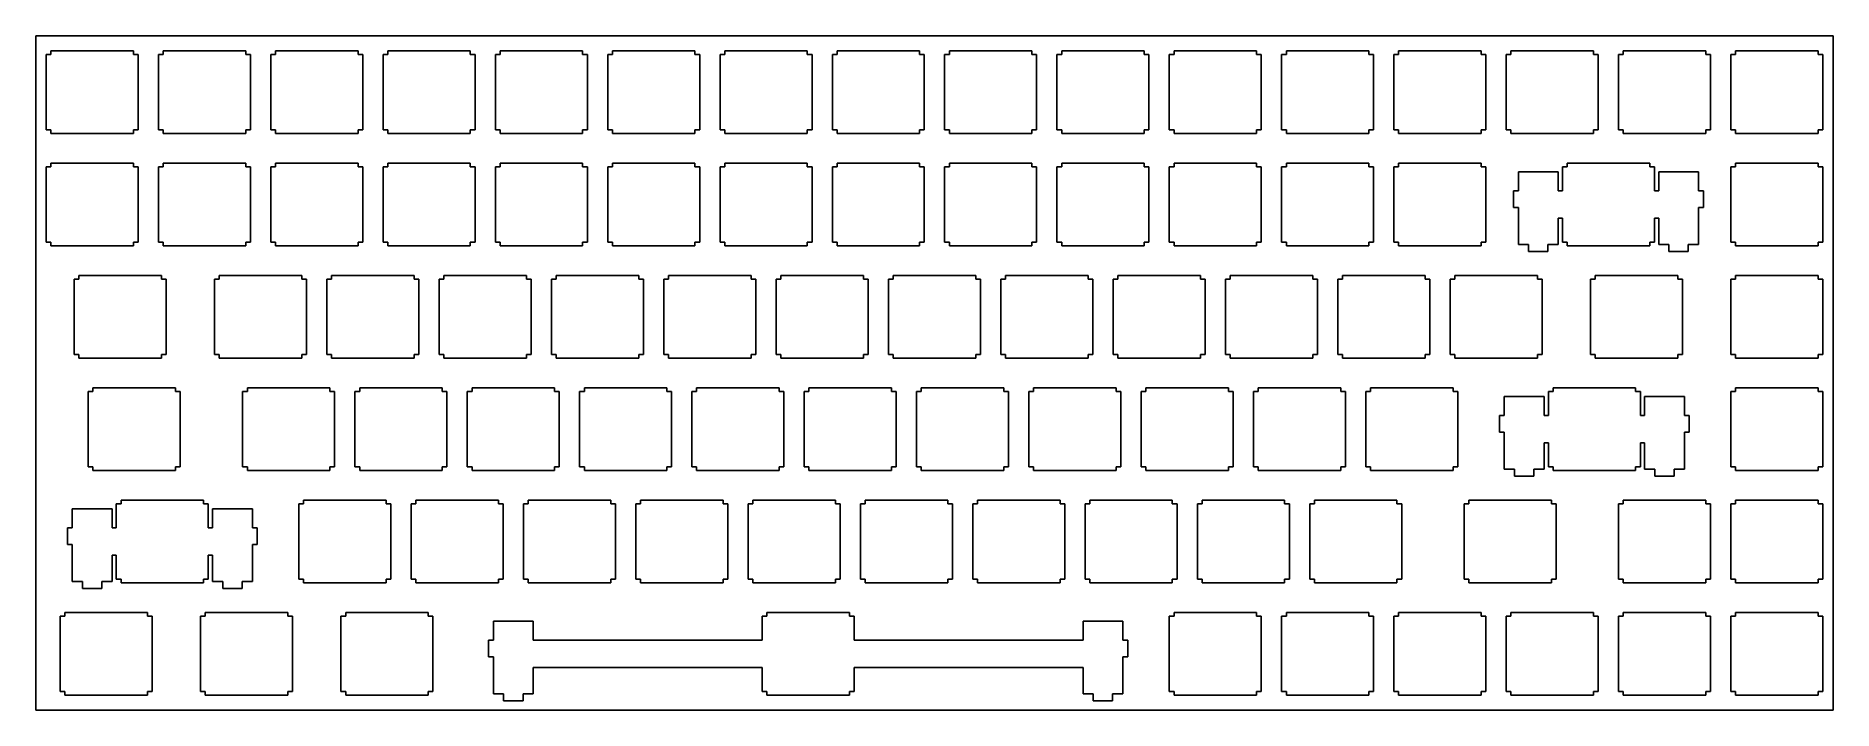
# Model space of a CAD drawing. Header units: millimetres. Extents: x 0 to 305, y 0 to 115.
import ezdxf

# ---------------------------------------------------------------- set-up
doc = ezdxf.new("R2010")
doc.units = ezdxf.units.MM

msp = doc.modelspace()

# ---------------------------------------------------------------- linework, layer by layer
for p, q in [((0.09508, 114.558), (304.895, 114.558)), ((0.09508, 0.25769), (0.09508, 114.558)), ((304.895, 114.558), (304.895, 0.25769)), ((2.61965, 111.434), (1.81901, 111.434)), ((1.81901, 111.434), (1.81901, 98.6331)), ((2.61965, 112.033), (2.61965, 111.434)), ((16.6192, 112.033), (2.61965, 112.033)), ((16.6192, 111.434), (16.6192, 112.033)), ((17.4198, 111.434), (16.6192, 111.434)), ((17.4198, 98.6331), (17.4198, 111.434)), ((21.6697, 111.434), (20.869, 111.434)), ((20.869, 111.434), (20.869, 98.6331)), ((21.6697, 112.033), (21.6697, 111.434)), ((35.669, 112.033), (21.6697, 112.033)), ((35.669, 111.434), (35.669, 112.033)), ((36.4698, 111.434), (35.669, 111.434)), ((36.4698, 98.6331), (36.4698, 111.434)), ((40.7197, 111.434), (39.9189, 111.434)), ((39.9189, 111.434), (39.9189, 98.6331)), ((40.7197, 112.033), (40.7197, 111.434)), ((54.719, 112.033), (40.7197, 112.033)), ((54.719, 111.434), (54.719, 112.033)), ((55.5198, 111.434), (54.719, 111.434)), ((55.5198, 98.6331), (55.5198, 111.434)), ((59.7697, 111.434), (58.9689, 111.434)), ((58.9689, 111.434), (58.9689, 98.6331)), ((59.7697, 112.033), (59.7697, 111.434)), ((73.769, 112.033), (59.7697, 112.033)), ((73.769, 111.434), (73.769, 112.033)), ((74.5698, 111.434), (73.769, 111.434)), ((74.5698, 98.6331), (74.5698, 111.434)), ((78.8197, 111.434), (78.0189, 111.434)), ((78.0189, 111.434), (78.0189, 98.6331)), ((78.8197, 112.033), (78.8197, 111.434)), ((92.819, 112.033), (78.8197, 112.033)), ((92.819, 111.434), (92.819, 112.033)), ((93.6184, 111.434), (92.819, 111.434)), ((93.6184, 98.6331), (93.6184, 111.434)), ((97.8683, 111.434), (97.0689, 111.434)), ((97.0689, 111.434), (97.0689, 98.6331)), ((97.8683, 112.033), (97.8683, 111.434)), ((111.869, 112.033), (97.8683, 112.033)), ((111.869, 111.434), (111.869, 112.033)), ((112.668, 111.434), (111.869, 111.434)), ((112.668, 98.6331), (112.668, 111.434)), ((116.918, 111.434), (116.119, 111.434)), ((116.119, 111.434), (116.119, 98.6331)), ((116.918, 112.033), (116.918, 111.434)), ((130.919, 112.033), (116.918, 112.033)), ((130.919, 111.434), (130.919, 112.033)), ((131.72, 111.434), (130.919, 111.434)), ((131.72, 98.6331), (131.72, 111.434)), ((135.97, 111.434), (135.169, 111.434)), ((135.169, 111.434), (135.169, 98.6331)), ((135.97, 112.033), (135.97, 111.434)), ((149.969, 112.033), (135.97, 112.033)), ((149.969, 111.434), (149.969, 112.033)), ((150.77, 111.434), (149.969, 111.434)), ((150.77, 98.6331), (150.77, 111.434)), ((155.02, 111.434), (154.219, 111.434)), ((154.219, 111.434), (154.219, 98.6331)), ((155.02, 112.033), (155.02, 111.434)), ((169.019, 112.033), (155.02, 112.033)), ((169.019, 111.434), (169.019, 112.033)), ((169.82, 111.434), (169.019, 111.434)), ((169.82, 98.6331), (169.82, 111.434)), ((174.07, 111.434), (173.269, 111.434)), ((173.269, 111.434), (173.269, 98.6331)), ((174.07, 112.033), (174.07, 111.434)), ((188.069, 112.033), (174.07, 112.033)), ((188.069, 111.434), (188.069, 112.033)), ((188.87, 111.434), (188.069, 111.434)), ((188.87, 98.6331), (188.87, 111.434)), ((193.12, 111.434), (192.319, 111.434)), ((192.319, 111.434), (192.319, 98.6331)), ((193.12, 112.033), (193.12, 111.434)), ((207.119, 112.033), (193.12, 112.033)), ((207.119, 111.434), (207.119, 112.033)), ((207.92, 111.434), (207.119, 111.434)), ((207.92, 98.6331), (207.92, 111.434)), ((212.17, 111.434), (211.369, 111.434)), ((211.369, 111.434), (211.369, 98.6331)), ((212.17, 112.033), (212.17, 111.434)), ((226.169, 112.033), (212.17, 112.033)), ((226.169, 111.434), (226.169, 112.033)), ((226.97, 111.434), (226.169, 111.434)), ((226.97, 98.6331), (226.97, 111.434)), ((231.22, 111.434), (230.419, 111.434)), ((230.419, 111.434), (230.419, 98.6331)), ((231.22, 112.033), (231.22, 111.434)), ((245.219, 112.033), (231.22, 112.033)), ((245.219, 111.434), (245.219, 112.033)), ((246.02, 111.434), (245.219, 111.434)), ((246.02, 98.6331), (246.02, 111.434)), ((250.27, 111.434), (249.469, 111.434)), ((249.469, 111.434), (249.469, 98.6331)), ((250.27, 112.033), (250.27, 111.434)), ((264.269, 112.033), (250.27, 112.033)), ((264.269, 111.434), (264.269, 112.033)), ((265.07, 111.434), (264.269, 111.434)), ((265.07, 98.6331), (265.07, 111.434)), ((269.32, 111.434), (268.519, 111.434)), ((268.519, 111.434), (268.519, 98.6331)), ((269.32, 112.033), (269.32, 111.434)), ((283.319, 112.033), (269.32, 112.033)), ((283.319, 111.434), (283.319, 112.033)), ((284.12, 111.434), (283.319, 111.434)), ((284.12, 98.6331), (284.12, 111.434)), ((288.37, 111.434), (287.569, 111.434)), ((287.569, 111.434), (287.569, 98.6331)), ((288.37, 112.033), (288.37, 111.434)), ((302.369, 112.033), (288.37, 112.033)), ((302.369, 111.434), (302.369, 112.033)), ((303.17, 111.434), (302.369, 111.434)), ((303.17, 98.6331), (303.17, 111.434)), ((1.81901, 98.6331), (2.61965, 98.6331)), ((2.61965, 98.6331), (2.61965, 98.0338)), ((2.61965, 98.0338), (16.6192, 98.0338)), ((16.6192, 98.0338), (16.6192, 98.6331)), ((16.6192, 98.6331), (17.4198, 98.6331)), ((20.869, 98.6331), (21.6697, 98.6331)), ((21.6697, 98.6331), (21.6697, 98.0338)), ((21.6697, 98.0338), (35.669, 98.0338)), ((35.669, 98.0338), (35.669, 98.6331)), ((35.669, 98.6331), (36.4698, 98.6331)), ((39.9189, 98.6331), (40.7197, 98.6331)), ((40.7197, 98.6331), (40.7197, 98.0338)), ((40.7197, 98.0338), (54.719, 98.0338)), ((54.719, 98.0338), (54.719, 98.6331)), ((54.719, 98.6331), (55.5198, 98.6331)), ((58.9689, 98.6331), (59.7697, 98.6331)), ((59.7697, 98.6331), (59.7697, 98.0338)), ((59.7697, 98.0338), (73.769, 98.0338)), ((73.769, 98.0338), (73.769, 98.6331)), ((73.769, 98.6331), (74.5698, 98.6331)), ((78.0189, 98.6331), (78.8197, 98.6331)), ((78.8197, 98.6331), (78.8197, 98.0338)), ((78.8197, 98.0338), (92.819, 98.0338)), ((92.819, 98.0338), (92.819, 98.6331)), ((92.819, 98.6331), (93.6184, 98.6331)), ((97.0689, 98.6331), (97.8683, 98.6331)), ((97.8683, 98.6331), (97.8683, 98.0338)), ((97.8683, 98.0338), (111.869, 98.0338)), ((111.869, 98.0338), (111.869, 98.6331)), ((111.869, 98.6331), (112.668, 98.6331)), ((116.119, 98.6331), (116.918, 98.6331)), ((116.918, 98.6331), (116.918, 98.0338)), ((116.918, 98.0338), (130.919, 98.0338)), ((130.919, 98.0338), (130.919, 98.6331)), ((130.919, 98.6331), (131.72, 98.6331)), ((135.169, 98.6331), (135.97, 98.6331)), ((135.97, 98.6331), (135.97, 98.0338)), ((135.97, 98.0338), (149.969, 98.0338)), ((149.969, 98.0338), (149.969, 98.6331)), ((149.969, 98.6331), (150.77, 98.6331)), ((154.219, 98.6331), (155.02, 98.6331)), ((155.02, 98.6331), (155.02, 98.0338)), ((155.02, 98.0338), (169.019, 98.0338)), ((169.019, 98.0338), (169.019, 98.6331)), ((169.019, 98.6331), (169.82, 98.6331)), ((173.269, 98.6331), (174.07, 98.6331)), ((174.07, 98.6331), (174.07, 98.0338)), ((174.07, 98.0338), (188.069, 98.0338)), ((188.069, 98.0338), (188.069, 98.6331)), ((188.069, 98.6331), (188.87, 98.6331)), ((192.319, 98.6331), (193.12, 98.6331)), ((193.12, 98.6331), (193.12, 98.0338)), ((193.12, 98.0338), (207.119, 98.0338)), ((207.119, 98.0338), (207.119, 98.6331)), ((207.119, 98.6331), (207.92, 98.6331)), ((211.369, 98.6331), (212.17, 98.6331)), ((212.17, 98.6331), (212.17, 98.0338)), ((212.17, 98.0338), (226.169, 98.0338)), ((226.169, 98.0338), (226.169, 98.6331)), ((226.169, 98.6331), (226.97, 98.6331)), ((230.419, 98.6331), (231.22, 98.6331)), ((231.22, 98.6331), (231.22, 98.0338)), ((231.22, 98.0338), (245.219, 98.0338)), ((245.219, 98.0338), (245.219, 98.6331)), ((245.219, 98.6331), (246.02, 98.6331)), ((249.469, 98.6331), (250.27, 98.6331)), ((250.27, 98.6331), (250.27, 98.0338)), ((250.27, 98.0338), (264.269, 98.0338)), ((264.269, 98.0338), (264.269, 98.6331)), ((264.269, 98.6331), (265.07, 98.6331)), ((268.519, 98.6331), (269.32, 98.6331)), ((269.32, 98.6331), (269.32, 98.0338)), ((269.32, 98.0338), (283.319, 98.0338)), ((283.319, 98.0338), (283.319, 98.6331)), ((283.319, 98.6331), (284.12, 98.6331)), ((287.569, 98.6331), (288.37, 98.6331)), ((288.37, 98.6331), (288.37, 98.0338)), ((288.37, 98.0338), (302.369, 98.0338)), ((302.369, 98.0338), (302.369, 98.6331)), ((302.369, 98.6331), (303.17, 98.6331)), ((2.61965, 92.3837), (1.81901, 92.3837)), ((1.81901, 92.3837), (1.81901, 79.5831)), ((2.61965, 92.9831), (2.61965, 92.3837)), ((16.6192, 92.9831), (2.61965, 92.9831)), ((16.6192, 92.3837), (16.6192, 92.9831)), ((17.4198, 92.3837), (16.6192, 92.3837)), ((17.4198, 79.5831), (17.4198, 92.3837)), ((21.6697, 92.3837), (20.869, 92.3837)), ((20.869, 92.3837), (20.869, 79.5831)), ((21.6697, 92.9831), (21.6697, 92.3837)), ((35.669, 92.9831), (21.6697, 92.9831)), ((35.669, 92.3837), (35.669, 92.9831)), ((36.4698, 92.3837), (35.669, 92.3837)), ((36.4698, 79.5831), (36.4698, 92.3837)), ((40.7197, 92.3837), (39.9189, 92.3837)), ((39.9189, 92.3837), (39.9189, 79.5831)), ((40.7197, 92.9831), (40.7197, 92.3837)), ((54.719, 92.9831), (40.7197, 92.9831)), ((54.719, 92.3837), (54.719, 92.9831)), ((55.5198, 92.3837), (54.719, 92.3837)), ((55.5198, 79.5831), (55.5198, 92.3837)), ((59.7697, 92.3837), (58.9689, 92.3837)), ((58.9689, 92.3837), (58.9689, 79.5831)), ((59.7697, 92.9831), (59.7697, 92.3837)), ((73.769, 92.9831), (59.7697, 92.9831)), ((73.769, 92.3837), (73.769, 92.9831)), ((74.5698, 92.3837), (73.769, 92.3837)), ((74.5698, 79.5831), (74.5698, 92.3837)), ((78.8197, 92.3837), (78.0189, 92.3837)), ((78.0189, 92.3837), (78.0189, 79.5831)), ((78.8197, 92.9831), (78.8197, 92.3837)), ((92.819, 92.9831), (78.8197, 92.9831)), ((92.819, 92.3837), (92.819, 92.9831)), ((93.6184, 92.3837), (92.819, 92.3837)), ((93.6184, 79.5831), (93.6184, 92.3837)), ((97.8683, 92.3837), (97.0689, 92.3837)), ((97.0689, 92.3837), (97.0689, 79.5831)), ((97.8683, 92.9831), (97.8683, 92.3837)), ((111.869, 92.9831), (97.8683, 92.9831)), ((111.869, 92.3837), (111.869, 92.9831)), ((112.668, 92.3837), (111.869, 92.3837)), ((112.668, 79.5831), (112.668, 92.3837)), ((116.918, 92.3837), (116.119, 92.3837)), ((116.119, 92.3837), (116.119, 79.5831)), ((116.918, 92.9831), (116.918, 92.3837)), ((130.919, 92.9831), (116.918, 92.9831)), ((130.919, 92.3837), (130.919, 92.9831)), ((131.72, 92.3837), (130.919, 92.3837)), ((131.72, 79.5831), (131.72, 92.3837)), ((135.97, 92.3837), (135.169, 92.3837)), ((135.169, 92.3837), (135.169, 79.5831)), ((135.97, 92.9831), (135.97, 92.3837)), ((149.969, 92.9831), (135.97, 92.9831)), ((149.969, 92.3837), (149.969, 92.9831)), ((150.77, 92.3837), (149.969, 92.3837)), ((150.77, 79.5831), (150.77, 92.3837)), ((155.02, 92.3837), (154.219, 92.3837)), ((154.219, 92.3837), (154.219, 79.5831)), ((155.02, 92.9831), (155.02, 92.3837)), ((169.019, 92.9831), (155.02, 92.9831)), ((169.019, 92.3837), (169.019, 92.9831)), ((169.82, 92.3837), (169.019, 92.3837)), ((169.82, 79.5831), (169.82, 92.3837)), ((174.07, 92.3837), (173.269, 92.3837)), ((173.269, 92.3837), (173.269, 79.5831)), ((174.07, 92.9831), (174.07, 92.3837)), ((188.069, 92.9831), (174.07, 92.9831)), ((188.069, 92.3837), (188.069, 92.9831)), ((188.87, 92.3837), (188.069, 92.3837)), ((188.87, 79.5831), (188.87, 92.3837)), ((193.12, 92.3837), (192.319, 92.3837)), ((192.319, 92.3837), (192.319, 79.5831)), ((193.12, 92.9831), (193.12, 92.3837)), ((207.119, 92.9831), (193.12, 92.9831)), ((207.119, 92.3837), (207.119, 92.9831)), ((207.92, 92.3837), (207.119, 92.3837)), ((207.92, 79.5831), (207.92, 92.3837)), ((212.17, 92.3837), (211.369, 92.3837)), ((211.369, 92.3837), (211.369, 79.5831)), ((212.17, 92.9831), (212.17, 92.3837)), ((226.169, 92.9831), (212.17, 92.9831)), ((226.169, 92.3837), (226.169, 92.9831)), ((226.97, 92.3837), (226.169, 92.3837)), ((226.97, 79.5831), (226.97, 92.3837)), ((231.22, 92.3837), (230.419, 92.3837)), ((230.419, 92.3837), (230.419, 79.5831)), ((231.22, 92.9831), (231.22, 92.3837)), ((245.219, 92.9831), (231.22, 92.9831)), ((245.219, 92.3837), (245.219, 92.9831)), ((246.02, 92.3837), (245.219, 92.3837)), ((246.02, 79.5831), (246.02, 92.3837)), ((258.269, 91.5127), (251.52, 91.5127)), ((251.52, 91.5127), (251.52, 88.2826)), ((258.269, 88.2826), (258.269, 91.5127)), ((259.795, 92.3837), (258.994, 92.3837)), ((258.994, 92.3837), (258.994, 88.2826)), ((259.795, 92.9831), (259.795, 92.3837)), ((273.794, 92.9831), (259.795, 92.9831)), ((273.794, 92.3837), (273.794, 92.9831)), ((274.595, 92.3837), (273.794, 92.3837)), ((274.595, 88.2826), (274.595, 92.3837)), ((282.069, 91.5127), (275.32, 91.5127)), ((275.32, 91.5127), (275.32, 88.2826)), ((282.069, 88.2826), (282.069, 91.5127)), ((288.37, 92.3837), (287.569, 92.3837)), ((287.569, 92.3837), (287.569, 79.5831)), ((288.37, 92.9831), (288.37, 92.3837)), ((302.369, 92.9831), (288.37, 92.9831)), ((302.369, 92.3837), (302.369, 92.9831)), ((303.17, 92.3837), (302.369, 92.3837)), ((303.17, 79.5831), (303.17, 92.3837)), ((251.52, 88.2826), (250.694, 88.2826)), ((250.694, 88.2826), (250.694, 85.4837)), ((250.694, 85.4837), (251.52, 85.4837)), ((251.52, 85.4837), (251.52, 79.2138)), ((258.994, 88.2826), (258.269, 88.2826)), ((275.32, 88.2826), (274.595, 88.2826)), ((282.895, 88.2826), (282.069, 88.2826)), ((282.069, 79.2138), (282.069, 85.4837)), ((282.069, 85.4837), (282.895, 85.4837)), ((282.895, 85.4837), (282.895, 88.2826)), ((258.269, 79.2138), (258.269, 83.6828)), ((258.269, 83.6828), (258.994, 83.6828)), ((258.994, 83.6828), (258.994, 79.5831)), ((274.595, 79.5831), (274.595, 83.6828)), ((274.595, 83.6828), (275.32, 83.6828)), ((275.32, 83.6828), (275.32, 79.2138)), ((1.81901, 79.5831), (2.61965, 79.5831)), ((2.61965, 79.5831), (2.61965, 78.9838)), ((16.6192, 78.9838), (16.6192, 79.5831)), ((16.6192, 79.5831), (17.4198, 79.5831)), ((20.869, 79.5831), (21.6697, 79.5831)), ((21.6697, 79.5831), (21.6697, 78.9838)), ((35.669, 78.9838), (35.669, 79.5831)), ((35.669, 79.5831), (36.4698, 79.5831)), ((39.9189, 79.5831), (40.7197, 79.5831)), ((40.7197, 79.5831), (40.7197, 78.9838)), ((54.719, 78.9838), (54.719, 79.5831)), ((54.719, 79.5831), (55.5198, 79.5831)), ((58.9689, 79.5831), (59.7697, 79.5831)), ((59.7697, 79.5831), (59.7697, 78.9838)), ((73.769, 78.9838), (73.769, 79.5831)), ((73.769, 79.5831), (74.5698, 79.5831)), ((78.0189, 79.5831), (78.8197, 79.5831)), ((78.8197, 79.5831), (78.8197, 78.9838)), ((92.819, 78.9838), (92.819, 79.5831)), ((92.819, 79.5831), (93.6184, 79.5831)), ((97.0689, 79.5831), (97.8683, 79.5831)), ((97.8683, 79.5831), (97.8683, 78.9838)), ((111.869, 78.9838), (111.869, 79.5831)), ((111.869, 79.5831), (112.668, 79.5831)), ((116.119, 79.5831), (116.918, 79.5831)), ((116.918, 79.5831), (116.918, 78.9838)), ((130.919, 78.9838), (130.919, 79.5831)), ((130.919, 79.5831), (131.72, 79.5831)), ((135.169, 79.5831), (135.97, 79.5831)), ((135.97, 79.5831), (135.97, 78.9838)), ((149.969, 78.9838), (149.969, 79.5831)), ((149.969, 79.5831), (150.77, 79.5831)), ((154.219, 79.5831), (155.02, 79.5831)), ((155.02, 79.5831), (155.02, 78.9838)), ((169.019, 78.9838), (169.019, 79.5831)), ((169.019, 79.5831), (169.82, 79.5831)), ((173.269, 79.5831), (174.07, 79.5831)), ((174.07, 79.5831), (174.07, 78.9838)), ((188.069, 78.9838), (188.069, 79.5831)), ((188.069, 79.5831), (188.87, 79.5831)), ((192.319, 79.5831), (193.12, 79.5831)), ((193.12, 79.5831), (193.12, 78.9838)), ((207.119, 78.9838), (207.119, 79.5831)), ((207.119, 79.5831), (207.92, 79.5831)), ((211.369, 79.5831), (212.17, 79.5831)), ((212.17, 79.5831), (212.17, 78.9838)), ((226.169, 78.9838), (226.169, 79.5831)), ((226.169, 79.5831), (226.97, 79.5831)), ((230.419, 79.5831), (231.22, 79.5831)), ((231.22, 79.5831), (231.22, 78.9838)), ((245.219, 78.9838), (245.219, 79.5831)), ((245.219, 79.5831), (246.02, 79.5831)), ((258.994, 79.5831), (259.795, 79.5831)), ((259.795, 79.5831), (259.795, 78.9838)), ((273.794, 78.9838), (273.794, 79.5831)), ((273.794, 79.5831), (274.595, 79.5831)), ((287.569, 79.5831), (288.37, 79.5831)), ((288.37, 79.5831), (288.37, 78.9838)), ((302.369, 78.9838), (302.369, 79.5831)), ((302.369, 79.5831), (303.17, 79.5831)), ((2.61965, 78.9838), (16.6192, 78.9838)), ((21.6697, 78.9838), (35.669, 78.9838)), ((40.7197, 78.9838), (54.719, 78.9838)), ((59.7697, 78.9838), (73.769, 78.9838)), ((78.8197, 78.9838), (92.819, 78.9838)), ((97.8683, 78.9838), (111.869, 78.9838)), ((116.918, 78.9838), (130.919, 78.9838)), ((135.97, 78.9838), (149.969, 78.9838)), ((155.02, 78.9838), (169.019, 78.9838)), ((174.07, 78.9838), (188.069, 78.9838)), ((193.12, 78.9838), (207.119, 78.9838)), ((212.17, 78.9838), (226.169, 78.9838)), ((231.22, 78.9838), (245.219, 78.9838)), ((251.52, 79.2138), (253.243, 79.2138)), ((253.243, 79.2138), (253.243, 78.0136)), ((253.243, 78.0136), (256.544, 78.0136)), ((256.544, 78.0136), (256.544, 79.2138)), ((256.544, 79.2138), (258.269, 79.2138)), ((259.795, 78.9838), (273.794, 78.9838)), ((275.32, 79.2138), (277.045, 79.2138)), ((277.045, 79.2138), (277.045, 78.0136)), ((277.045, 78.0136), (280.344, 78.0136)), ((280.344, 78.0136), (280.344, 79.2138)), ((280.344, 79.2138), (282.069, 79.2138)), ((288.37, 78.9838), (302.369, 78.9838)), ((7.38216, 73.3337), (6.58153, 73.3337)), ((6.58153, 73.3337), (6.58153, 60.5331)), ((7.38216, 73.9331), (7.38216, 73.3337)), ((21.3817, 73.9331), (7.38216, 73.9331)), ((21.3817, 73.3337), (21.3817, 73.9331)), ((22.1809, 73.3337), (21.3817, 73.3337)), ((22.1809, 60.5331), (22.1809, 73.3337)), ((31.1947, 73.3337), (30.394, 73.3337)), ((30.394, 73.3337), (30.394, 60.5331)), ((31.1947, 73.9331), (31.1947, 73.3337)), ((45.194, 73.9331), (31.1947, 73.9331)), ((45.194, 73.3337), (45.194, 73.9331)), ((45.9948, 73.3337), (45.194, 73.3337)), ((45.9948, 60.5331), (45.9948, 73.3337)), ((50.2447, 73.3337), (49.4439, 73.3337)), ((49.4439, 73.3337), (49.4439, 60.5331)), ((50.2447, 73.9331), (50.2447, 73.3337)), ((64.244, 73.9331), (50.2447, 73.9331)), ((64.244, 73.3337), (64.244, 73.9331)), ((65.0448, 73.3337), (64.244, 73.3337)), ((65.0448, 60.5331), (65.0448, 73.3337)), ((69.2947, 73.3337), (68.4939, 73.3337)), ((68.4939, 73.3337), (68.4939, 60.5331)), ((69.2947, 73.9331), (69.2947, 73.3337)), ((83.294, 73.9331), (69.2947, 73.9331)), ((83.294, 73.3337), (83.294, 73.9331)), ((84.0948, 73.3337), (83.294, 73.3337)), ((84.0948, 60.5331), (84.0948, 73.3337)), ((88.3447, 73.3337), (87.5439, 73.3337)), ((87.5439, 73.3337), (87.5439, 60.5331)), ((88.3447, 73.9331), (88.3447, 73.3337)), ((102.344, 73.9331), (88.3447, 73.9331)), ((102.344, 73.3337), (102.344, 73.9331)), ((103.145, 73.3337), (102.344, 73.3337)), ((103.145, 60.5331), (103.145, 73.3337)), ((107.395, 73.3337), (106.594, 73.3337)), ((106.594, 73.3337), (106.594, 60.5331)), ((107.395, 73.9331), (107.395, 73.3337)), ((121.394, 73.9331), (107.395, 73.9331)), ((121.394, 73.3337), (121.394, 73.9331)), ((122.195, 73.3337), (121.394, 73.3337)), ((122.195, 60.5331), (122.195, 73.3337)), ((126.445, 73.3337), (125.644, 73.3337)), ((125.644, 73.3337), (125.644, 60.5331)), ((126.445, 73.9331), (126.445, 73.3337)), ((140.444, 73.9331), (126.445, 73.9331)), ((140.444, 73.3337), (140.444, 73.9331)), ((141.245, 73.3337), (140.444, 73.3337)), ((141.245, 60.5331), (141.245, 73.3337)), ((145.495, 73.3337), (144.694, 73.3337)), ((144.694, 73.3337), (144.694, 60.5331)), ((145.495, 73.9331), (145.495, 73.3337)), ((159.494, 73.9331), (145.495, 73.9331)), ((159.494, 73.3337), (159.494, 73.9331)), ((160.295, 73.3337), (159.494, 73.3337)), ((160.295, 60.5331), (160.295, 73.3337)), ((164.545, 73.3337), (163.744, 73.3337)), ((163.744, 73.3337), (163.744, 60.5331)), ((164.545, 73.9331), (164.545, 73.3337)), ((178.544, 73.9331), (164.545, 73.9331)), ((178.544, 73.3337), (178.544, 73.9331)), ((179.345, 73.3337), (178.544, 73.3337)), ((179.345, 60.5331), (179.345, 73.3337)), ((183.595, 73.3337), (182.794, 73.3337)), ((182.794, 73.3337), (182.794, 60.5331)), ((183.595, 73.9331), (183.595, 73.3337)), ((197.594, 73.9331), (183.595, 73.9331)), ((197.594, 73.3337), (197.594, 73.9331)), ((198.395, 73.3337), (197.594, 73.3337)), ((198.395, 60.5331), (198.395, 73.3337)), ((202.645, 73.3337), (201.844, 73.3337)), ((201.844, 73.3337), (201.844, 60.5331)), ((202.645, 73.9331), (202.645, 73.3337)), ((216.644, 73.9331), (202.645, 73.9331)), ((216.644, 73.3337), (216.644, 73.9331)), ((217.445, 73.3337), (216.644, 73.3337)), ((217.445, 60.5331), (217.445, 73.3337)), ((221.695, 73.3337), (220.894, 73.3337)), ((220.894, 73.3337), (220.894, 60.5331)), ((221.695, 73.9331), (221.695, 73.3337)), ((235.694, 73.9331), (221.695, 73.9331)), ((235.694, 73.3337), (235.694, 73.9331)), ((236.495, 73.3337), (235.694, 73.3337)), ((236.495, 60.5331), (236.495, 73.3337)), ((240.745, 73.3337), (239.944, 73.3337)), ((239.944, 73.3337), (239.944, 60.5331)), ((240.745, 73.9331), (240.745, 73.3337)), ((254.744, 73.9331), (240.745, 73.9331)), ((254.744, 73.3337), (254.744, 73.9331)), ((255.545, 73.3337), (254.744, 73.3337)), ((255.545, 60.5331), (255.545, 73.3337)), ((264.557, 73.3337), (263.756, 73.3337)), ((263.756, 73.3337), (263.756, 60.5331)), ((264.557, 73.9331), (264.557, 73.3337)), ((278.557, 73.9331), (264.557, 73.9331)), ((278.557, 73.3337), (278.557, 73.9331)), ((279.356, 73.3337), (278.557, 73.3337)), ((279.356, 60.5331), (279.356, 73.3337)), ((288.37, 73.3337), (287.569, 73.3337)), ((287.569, 73.3337), (287.569, 60.5331)), ((288.37, 73.9331), (288.37, 73.3337)), ((302.369, 73.9331), (288.37, 73.9331)), ((302.369, 73.3337), (302.369, 73.9331)), ((303.17, 73.3337), (302.369, 73.3337)), ((303.17, 60.5331), (303.17, 73.3337)), ((6.58153, 60.5331), (7.38216, 60.5331)), ((7.38216, 60.5331), (7.38216, 59.9338)), ((7.38216, 59.9338), (21.3817, 59.9338)), ((21.3817, 59.9338), (21.3817, 60.5331)), ((21.3817, 60.5331), (22.1809, 60.5331)), ((30.394, 60.5331), (31.1947, 60.5331)), ((31.1947, 60.5331), (31.1947, 59.9338)), ((31.1947, 59.9338), (45.194, 59.9338)), ((45.194, 59.9338), (45.194, 60.5331)), ((45.194, 60.5331), (45.9948, 60.5331)), ((49.4439, 60.5331), (50.2447, 60.5331)), ((50.2447, 60.5331), (50.2447, 59.9338)), ((50.2447, 59.9338), (64.244, 59.9338)), ((64.244, 59.9338), (64.244, 60.5331)), ((64.244, 60.5331), (65.0448, 60.5331)), ((68.4939, 60.5331), (69.2947, 60.5331)), ((69.2947, 60.5331), (69.2947, 59.9338)), ((69.2947, 59.9338), (83.294, 59.9338)), ((83.294, 59.9338), (83.294, 60.5331)), ((83.294, 60.5331), (84.0948, 60.5331)), ((87.5439, 60.5331), (88.3447, 60.5331)), ((88.3447, 60.5331), (88.3447, 59.9338)), ((88.3447, 59.9338), (102.344, 59.9338)), ((102.344, 59.9338), (102.344, 60.5331)), ((102.344, 60.5331), (103.145, 60.5331)), ((106.594, 60.5331), (107.395, 60.5331)), ((107.395, 60.5331), (107.395, 59.9338)), ((107.395, 59.9338), (121.394, 59.9338)), ((121.394, 59.9338), (121.394, 60.5331)), ((121.394, 60.5331), (122.195, 60.5331)), ((125.644, 60.5331), (126.445, 60.5331)), ((126.445, 60.5331), (126.445, 59.9338)), ((126.445, 59.9338), (140.444, 59.9338)), ((140.444, 59.9338), (140.444, 60.5331)), ((140.444, 60.5331), (141.245, 60.5331)), ((144.694, 60.5331), (145.495, 60.5331)), ((145.495, 60.5331), (145.495, 59.9338)), ((145.495, 59.9338), (159.494, 59.9338)), ((159.494, 59.9338), (159.494, 60.5331)), ((159.494, 60.5331), (160.295, 60.5331)), ((163.744, 60.5331), (164.545, 60.5331)), ((164.545, 60.5331), (164.545, 59.9338)), ((164.545, 59.9338), (178.544, 59.9338)), ((178.544, 59.9338), (178.544, 60.5331)), ((178.544, 60.5331), (179.345, 60.5331)), ((182.794, 60.5331), (183.595, 60.5331)), ((183.595, 60.5331), (183.595, 59.9338)), ((183.595, 59.9338), (197.594, 59.9338)), ((197.594, 59.9338), (197.594, 60.5331)), ((197.594, 60.5331), (198.395, 60.5331)), ((201.844, 60.5331), (202.645, 60.5331)), ((202.645, 60.5331), (202.645, 59.9338)), ((202.645, 59.9338), (216.644, 59.9338)), ((216.644, 59.9338), (216.644, 60.5331)), ((216.644, 60.5331), (217.445, 60.5331)), ((220.894, 60.5331), (221.695, 60.5331)), ((221.695, 60.5331), (221.695, 59.9338)), ((221.695, 59.9338), (235.694, 59.9338)), ((235.694, 59.9338), (235.694, 60.5331)), ((235.694, 60.5331), (236.495, 60.5331)), ((239.944, 60.5331), (240.745, 60.5331)), ((240.745, 60.5331), (240.745, 59.9338)), ((240.745, 59.9338), (254.744, 59.9338)), ((254.744, 59.9338), (254.744, 60.5331)), ((254.744, 60.5331), (255.545, 60.5331)), ((263.756, 60.5331), (264.557, 60.5331)), ((264.557, 60.5331), (264.557, 59.9338)), ((264.557, 59.9338), (278.557, 59.9338)), ((278.557, 59.9338), (278.557, 60.5331)), ((278.557, 60.5331), (279.356, 60.5331)), ((287.569, 60.5331), (288.37, 60.5331)), ((288.37, 60.5331), (288.37, 59.9338)), ((288.37, 59.9338), (302.369, 59.9338)), ((302.369, 59.9338), (302.369, 60.5331)), ((302.369, 60.5331), (303.17, 60.5331)), ((9.76203, 54.8831), (9.76203, 54.2837)), ((23.7629, 54.8831), (9.76203, 54.8831)), ((23.7629, 54.2837), (23.7629, 54.8831)), ((35.9572, 54.8831), (35.9572, 54.2837)), ((49.9565, 54.8831), (35.9572, 54.8831)), ((49.9565, 54.2837), (49.9565, 54.8831)), ((55.0072, 54.8831), (55.0072, 54.2837)), ((69.0065, 54.8831), (55.0072, 54.8831)), ((69.0065, 54.2837), (69.0065, 54.8831)), ((74.0572, 54.8831), (74.0572, 54.2837)), ((88.0565, 54.8831), (74.0572, 54.8831)), ((88.0565, 54.2837), (88.0565, 54.8831)), ((93.1072, 54.8831), (93.1072, 54.2837)), ((107.107, 54.8831), (93.1072, 54.8831)), ((107.107, 54.2837), (107.107, 54.8831)), ((112.157, 54.8831), (112.157, 54.2837)), ((126.157, 54.8831), (112.157, 54.8831)), ((126.157, 54.2837), (126.157, 54.8831)), ((131.207, 54.8831), (131.207, 54.2837)), ((145.207, 54.8831), (131.207, 54.8831)), ((145.207, 54.2837), (145.207, 54.8831)), ((150.257, 54.8831), (150.257, 54.2837)), ((164.257, 54.8831), (150.257, 54.8831)), ((164.257, 54.2837), (164.257, 54.8831)), ((169.307, 54.8831), (169.307, 54.2837)), ((183.307, 54.8831), (169.307, 54.8831)), ((183.307, 54.2837), (183.307, 54.8831)), ((188.357, 54.8831), (188.357, 54.2837)), ((202.357, 54.8831), (188.357, 54.8831)), ((202.357, 54.2837), (202.357, 54.8831)), ((207.407, 54.8831), (207.407, 54.2837)), ((221.407, 54.8831), (207.407, 54.8831)), ((221.407, 54.2837), (221.407, 54.8831)), ((226.457, 54.8831), (226.457, 54.2837)), ((240.457, 54.8831), (226.457, 54.8831)), ((240.457, 54.2837), (240.457, 54.8831)), ((257.412, 54.8831), (257.412, 54.2837)), ((271.413, 54.8831), (257.412, 54.8831)), ((271.413, 54.2837), (271.413, 54.8831)), ((288.37, 54.8831), (288.37, 54.2837)), ((302.369, 54.8831), (288.37, 54.8831)), ((302.369, 54.2837), (302.369, 54.8831)), ((9.76203, 54.2837), (8.96278, 54.2837)), ((8.96278, 54.2837), (8.96278, 41.4831)), ((24.5622, 54.2837), (23.7629, 54.2837)), ((24.5622, 41.4831), (24.5622, 54.2837)), ((35.9572, 54.2837), (35.1565, 54.2837)), ((35.1565, 54.2837), (35.1565, 41.4831)), ((50.7559, 54.2837), (49.9565, 54.2837)), ((50.7559, 41.4831), (50.7559, 54.2837)), ((55.0072, 54.2837), (54.2064, 54.2837)), ((54.2064, 54.2837), (54.2064, 41.4831)), ((69.8059, 54.2837), (69.0065, 54.2837)), ((69.8059, 41.4831), (69.8059, 54.2837)), ((74.0572, 54.2837), (73.2564, 54.2837)), ((73.2564, 54.2837), (73.2564, 41.4831)), ((88.8559, 54.2837), (88.0565, 54.2837)), ((88.8559, 41.4831), (88.8559, 54.2837)), ((93.1072, 54.2837), (92.3064, 54.2837)), ((92.3064, 54.2837), (92.3064, 41.4831)), ((107.906, 54.2837), (107.107, 54.2837)), ((107.906, 41.4831), (107.906, 54.2837)), ((112.157, 54.2837), (111.356, 54.2837)), ((111.356, 54.2837), (111.356, 41.4831)), ((126.956, 54.2837), (126.157, 54.2837)), ((126.956, 41.4831), (126.956, 54.2837)), ((131.207, 54.2837), (130.406, 54.2837)), ((130.406, 54.2837), (130.406, 41.4831)), ((146.006, 54.2837), (145.207, 54.2837)), ((146.006, 41.4831), (146.006, 54.2837)), ((150.257, 54.2837), (149.456, 54.2837)), ((149.456, 54.2837), (149.456, 41.4831)), ((165.056, 54.2837), (164.257, 54.2837)), ((165.056, 41.4831), (165.056, 54.2837)), ((169.307, 54.2837), (168.506, 54.2837)), ((168.506, 54.2837), (168.506, 41.4831)), ((184.106, 54.2837), (183.307, 54.2837)), ((184.106, 41.4831), (184.106, 54.2837)), ((188.357, 54.2837), (187.556, 54.2837)), ((187.556, 54.2837), (187.556, 41.4831)), ((203.156, 54.2837), (202.357, 54.2837)), ((203.156, 41.4831), (203.156, 54.2837)), ((207.407, 54.2837), (206.606, 54.2837)), ((206.606, 54.2837), (206.606, 41.4831)), ((222.206, 54.2837), (221.407, 54.2837)), ((222.206, 41.4831), (222.206, 54.2837)), ((226.457, 54.2837), (225.656, 54.2837)), ((225.656, 54.2837), (225.656, 41.4831)), ((241.256, 54.2837), (240.457, 54.2837)), ((241.256, 41.4831), (241.256, 54.2837)), ((255.888, 53.4127), (249.137, 53.4127)), ((249.137, 53.4127), (249.137, 50.1826)), ((255.888, 50.1826), (255.888, 53.4127)), ((257.412, 54.2837), (256.611, 54.2837)), ((256.611, 54.2837), (256.611, 50.1826)), ((272.212, 54.2837), (271.413, 54.2837)), ((272.212, 50.1826), (272.212, 54.2837)), ((279.688, 53.4127), (272.937, 53.4127)), ((272.937, 53.4127), (272.937, 50.1826)), ((279.688, 50.1826), (279.688, 53.4127)), ((288.37, 54.2837), (287.569, 54.2837)), ((287.569, 54.2837), (287.569, 41.4831)), ((303.17, 54.2837), (302.369, 54.2837)), ((303.17, 41.4831), (303.17, 54.2837)), ((249.137, 50.1826), (248.313, 50.1826)), ((248.313, 50.1826), (248.313, 47.3837)), ((256.611, 50.1826), (255.888, 50.1826)), ((272.937, 50.1826), (272.212, 50.1826)), ((280.512, 50.1826), (279.688, 50.1826)), ((280.512, 47.3837), (280.512, 50.1826)), ((248.313, 47.3837), (249.137, 47.3837)), ((249.137, 47.3837), (249.137, 41.1138)), ((279.688, 41.1138), (279.688, 47.3837)), ((279.688, 47.3837), (280.512, 47.3837)), ((255.888, 41.1138), (255.888, 45.5828)), ((255.888, 45.5828), (256.611, 45.5828)), ((256.611, 45.5828), (256.611, 41.4831)), ((272.212, 41.4831), (272.212, 45.5828)), ((272.212, 45.5828), (272.937, 45.5828)), ((272.937, 45.5828), (272.937, 41.1138)), ((8.96278, 41.4831), (9.76203, 41.4831)), ((9.76203, 41.4831), (9.76203, 40.8838)), ((9.76203, 40.8838), (23.7629, 40.8838)), ((23.7629, 40.8838), (23.7629, 41.4831)), ((23.7629, 41.4831), (24.5622, 41.4831)), ((35.1565, 41.4831), (35.9572, 41.4831)), ((35.9572, 41.4831), (35.9572, 40.8838)), ((35.9572, 40.8838), (49.9565, 40.8838)), ((49.9565, 40.8838), (49.9565, 41.4831)), ((49.9565, 41.4831), (50.7559, 41.4831)), ((54.2064, 41.4831), (55.0072, 41.4831)), ((55.0072, 41.4831), (55.0072, 40.8838)), ((55.0072, 40.8838), (69.0065, 40.8838)), ((69.0065, 40.8838), (69.0065, 41.4831)), ((69.0065, 41.4831), (69.8059, 41.4831)), ((73.2564, 41.4831), (74.0572, 41.4831)), ((74.0572, 41.4831), (74.0572, 40.8838)), ((74.0572, 40.8838), (88.0565, 40.8838)), ((88.0565, 40.8838), (88.0565, 41.4831)), ((88.0565, 41.4831), (88.8559, 41.4831)), ((92.3064, 41.4831), (93.1072, 41.4831)), ((93.1072, 41.4831), (93.1072, 40.8838)), ((93.1072, 40.8838), (107.107, 40.8838)), ((107.107, 40.8838), (107.107, 41.4831)), ((107.107, 41.4831), (107.906, 41.4831)), ((111.356, 41.4831), (112.157, 41.4831)), ((112.157, 41.4831), (112.157, 40.8838)), ((112.157, 40.8838), (126.157, 40.8838)), ((126.157, 40.8838), (126.157, 41.4831)), ((126.157, 41.4831), (126.956, 41.4831)), ((130.406, 41.4831), (131.207, 41.4831)), ((131.207, 41.4831), (131.207, 40.8838)), ((131.207, 40.8838), (145.207, 40.8838)), ((145.207, 40.8838), (145.207, 41.4831)), ((145.207, 41.4831), (146.006, 41.4831)), ((149.456, 41.4831), (150.257, 41.4831)), ((150.257, 41.4831), (150.257, 40.8838)), ((150.257, 40.8838), (164.257, 40.8838)), ((164.257, 40.8838), (164.257, 41.4831)), ((164.257, 41.4831), (165.056, 41.4831)), ((168.506, 41.4831), (169.307, 41.4831)), ((169.307, 41.4831), (169.307, 40.8838)), ((169.307, 40.8838), (183.307, 40.8838)), ((183.307, 40.8838), (183.307, 41.4831)), ((183.307, 41.4831), (184.106, 41.4831)), ((187.556, 41.4831), (188.357, 41.4831)), ((188.357, 41.4831), (188.357, 40.8838)), ((188.357, 40.8838), (202.357, 40.8838)), ((202.357, 40.8838), (202.357, 41.4831)), ((202.357, 41.4831), (203.156, 41.4831)), ((206.606, 41.4831), (207.407, 41.4831)), ((207.407, 41.4831), (207.407, 40.8838)), ((207.407, 40.8838), (221.407, 40.8838)), ((221.407, 40.8838), (221.407, 41.4831)), ((221.407, 41.4831), (222.206, 41.4831)), ((225.656, 41.4831), (226.457, 41.4831)), ((226.457, 41.4831), (226.457, 40.8838)), ((226.457, 40.8838), (240.457, 40.8838)), ((240.457, 40.8838), (240.457, 41.4831)), ((240.457, 41.4831), (241.256, 41.4831)), ((249.137, 41.1138), (250.862, 41.1138)), ((250.862, 41.1138), (250.862, 39.9136)), ((250.862, 39.9136), (254.161, 39.9136)), ((254.161, 39.9136), (254.161, 41.1138)), ((254.161, 41.1138), (255.888, 41.1138)), ((256.611, 41.4831), (257.412, 41.4831)), ((257.412, 41.4831), (257.412, 40.8838)), ((257.412, 40.8838), (271.413, 40.8838)), ((271.413, 40.8838), (271.413, 41.4831)), ((271.413, 41.4831), (272.212, 41.4831)), ((272.937, 41.1138), (274.662, 41.1138)), ((274.662, 41.1138), (274.662, 39.9136)), ((274.662, 39.9136), (277.963, 39.9136)), ((277.963, 39.9136), (277.963, 41.1138)), ((277.963, 41.1138), (279.688, 41.1138)), ((287.569, 41.4831), (288.37, 41.4831)), ((288.37, 41.4831), (288.37, 40.8838)), ((288.37, 40.8838), (302.369, 40.8838)), ((302.369, 40.8838), (302.369, 41.4831)), ((302.369, 41.4831), (303.17, 41.4831)), ((13.0004, 34.3628), (6.2508, 34.3628)), ((6.2508, 34.3628), (6.2508, 31.1326)), ((13.0004, 31.1326), (13.0004, 34.3628)), ((14.5259, 35.2337), (13.7253, 35.2337)), ((13.7253, 35.2337), (13.7253, 31.1326)), ((14.5259, 35.833), (14.5259, 35.2337)), ((28.5254, 35.833), (14.5259, 35.833)), ((28.5254, 35.2337), (28.5254, 35.833)), ((29.326, 35.2337), (28.5254, 35.2337)), ((29.326, 31.1326), (29.326, 35.2337)), ((36.8004, 34.3628), (30.0509, 34.3628)), ((30.0509, 34.3628), (30.0509, 31.1326)), ((36.8004, 31.1326), (36.8004, 34.3628)), ((45.4822, 35.2337), (44.6814, 35.2337)), ((44.6814, 35.2337), (44.6814, 22.4331)), ((45.4822, 35.833), (45.4822, 35.2337)), ((59.4815, 35.833), (45.4822, 35.833)), ((59.4815, 35.2337), (59.4815, 35.833)), ((60.2809, 35.2337), (59.4815, 35.2337)), ((60.2809, 22.4331), (60.2809, 35.2337)), ((64.5322, 35.2337), (63.7314, 35.2337)), ((63.7314, 35.2337), (63.7314, 22.4331)), ((64.5322, 35.833), (64.5322, 35.2337)), ((78.5315, 35.833), (64.5322, 35.833)), ((78.5315, 35.2337), (78.5315, 35.833)), ((79.3309, 35.2337), (78.5315, 35.2337)), ((79.3309, 22.4331), (79.3309, 35.2337)), ((83.5822, 35.2337), (82.7814, 35.2337)), ((82.7814, 35.2337), (82.7814, 22.4331)), ((83.5822, 35.833), (83.5822, 35.2337)), ((97.5815, 35.833), (83.5822, 35.833)), ((97.5815, 35.2337), (97.5815, 35.833)), ((98.3809, 35.2337), (97.5815, 35.2337)), ((98.3809, 22.4331), (98.3809, 35.2337)), ((102.632, 35.2337), (101.831, 35.2337)), ((101.831, 35.2337), (101.831, 22.4331)), ((102.632, 35.833), (102.632, 35.2337)), ((116.632, 35.833), (102.632, 35.833)), ((116.632, 35.2337), (116.632, 35.833)), ((117.431, 35.2337), (116.632, 35.2337)), ((117.431, 22.4331), (117.431, 35.2337)), ((121.682, 35.2337), (120.881, 35.2337)), ((120.881, 35.2337), (120.881, 22.4331)), ((121.682, 35.833), (121.682, 35.2337)), ((135.682, 35.833), (121.682, 35.833)), ((135.682, 35.2337), (135.682, 35.833)), ((136.481, 35.2337), (135.682, 35.2337)), ((136.481, 22.4331), (136.481, 35.2337)), ((140.732, 35.2337), (139.931, 35.2337)), ((139.931, 35.2337), (139.931, 22.4331)), ((140.732, 35.833), (140.732, 35.2337)), ((154.732, 35.833), (140.732, 35.833)), ((154.732, 35.2337), (154.732, 35.833)), ((155.531, 35.2337), (154.732, 35.2337)), ((155.531, 22.4331), (155.531, 35.2337)), ((159.782, 35.2337), (158.981, 35.2337)), ((158.981, 35.2337), (158.981, 22.4331)), ((159.782, 35.833), (159.782, 35.2337)), ((173.782, 35.833), (159.782, 35.833)), ((173.782, 35.2337), (173.782, 35.833)), ((174.581, 35.2337), (173.782, 35.2337)), ((174.581, 22.4331), (174.581, 35.2337)), ((178.832, 35.2337), (178.031, 35.2337)), ((178.031, 35.2337), (178.031, 22.4331)), ((178.832, 35.833), (178.832, 35.2337)), ((192.832, 35.833), (178.832, 35.833)), ((192.832, 35.2337), (192.832, 35.833)), ((193.631, 35.2337), (192.832, 35.2337)), ((193.631, 22.4331), (193.631, 35.2337)), ((197.882, 35.2337), (197.081, 35.2337)), ((197.081, 35.2337), (197.081, 22.4331)), ((197.882, 35.833), (197.882, 35.2337)), ((211.882, 35.833), (197.882, 35.833)), ((211.882, 35.2337), (211.882, 35.833)), ((212.681, 35.2337), (211.882, 35.2337)), ((212.681, 22.4331), (212.681, 35.2337)), ((216.932, 35.2337), (216.131, 35.2337)), ((216.131, 35.2337), (216.131, 22.4331)), ((216.932, 35.833), (216.932, 35.2337)), ((230.932, 35.833), (216.932, 35.833)), ((230.932, 35.2337), (230.932, 35.833)), ((231.731, 35.2337), (230.932, 35.2337)), ((231.731, 22.4331), (231.731, 35.2337)), ((243.126, 35.2337), (242.325, 35.2337)), ((242.325, 35.2337), (242.325, 22.4331)), ((243.126, 35.833), (243.126, 35.2337)), ((257.125, 35.833), (243.126, 35.833)), ((257.125, 35.2337), (257.125, 35.833)), ((257.926, 35.2337), (257.125, 35.2337)), ((257.926, 22.4331), (257.926, 35.2337)), ((269.32, 35.2337), (268.519, 35.2337)), ((268.519, 35.2337), (268.519, 22.4331)), ((269.32, 35.833), (269.32, 35.2337)), ((283.319, 35.833), (269.32, 35.833)), ((283.319, 35.2337), (283.319, 35.833)), ((284.12, 35.2337), (283.319, 35.2337)), ((284.12, 22.4331), (284.12, 35.2337)), ((288.37, 35.2337), (287.569, 35.2337)), ((287.569, 35.2337), (287.569, 22.4331)), ((288.37, 35.833), (288.37, 35.2337)), ((302.369, 35.833), (288.37, 35.833)), ((302.369, 35.2337), (302.369, 35.833)), ((303.17, 35.2337), (302.369, 35.2337)), ((303.17, 22.4331), (303.17, 35.2337)), ((6.2508, 31.1326), (5.42533, 31.1326)), ((5.42533, 31.1326), (5.42533, 28.3338)), ((13.7253, 31.1326), (13.0004, 31.1326)), ((30.0509, 31.1326), (29.326, 31.1326)), ((37.6259, 31.1326), (36.8004, 31.1326)), ((37.6259, 28.3338), (37.6259, 31.1326)), ((5.42533, 28.3338), (6.2508, 28.3338)), ((6.2508, 28.3338), (6.2508, 22.0638)), ((36.8004, 22.0638), (36.8004, 28.3338)), ((36.8004, 28.3338), (37.6259, 28.3338)), ((13.0004, 22.0638), (13.0004, 26.5341)), ((13.0004, 26.5341), (13.7253, 26.5341)), ((13.7253, 26.5341), (13.7253, 22.4331)), ((29.326, 22.4331), (29.326, 26.5341)), ((29.326, 26.5341), (30.0509, 26.5341)), ((30.0509, 26.5341), (30.0509, 22.0638)), ((6.2508, 22.0638), (7.97609, 22.0638)), ((7.97609, 22.0638), (7.97609, 20.8635)), ((11.2751, 20.8635), (11.2751, 22.0638)), ((11.2751, 22.0638), (13.0004, 22.0638)), ((13.7253, 22.4331), (14.5259, 22.4331)), ((14.5259, 22.4331), (14.5259, 21.8336)), ((14.5259, 21.8336), (28.5254, 21.8336)), ((28.5254, 21.8336), (28.5254, 22.4331)), ((28.5254, 22.4331), (29.326, 22.4331)), ((30.0509, 22.0638), (31.7748, 22.0638)), ((31.7748, 22.0638), (31.7748, 20.8635)), ((35.0752, 20.8635), (35.0752, 22.0638)), ((35.0752, 22.0638), (36.8004, 22.0638)), ((44.6814, 22.4331), (45.4822, 22.4331)), ((45.4822, 22.4331), (45.4822, 21.8336)), ((45.4822, 21.8336), (59.4815, 21.8336)), ((59.4815, 21.8336), (59.4815, 22.4331)), ((59.4815, 22.4331), (60.2809, 22.4331)), ((63.7314, 22.4331), (64.5322, 22.4331)), ((64.5322, 22.4331), (64.5322, 21.8336)), ((64.5322, 21.8336), (78.5315, 21.8336)), ((78.5315, 21.8336), (78.5315, 22.4331)), ((78.5315, 22.4331), (79.3309, 22.4331)), ((82.7814, 22.4331), (83.5822, 22.4331)), ((83.5822, 22.4331), (83.5822, 21.8336)), ((83.5822, 21.8336), (97.5815, 21.8336)), ((97.5815, 21.8336), (97.5815, 22.4331)), ((97.5815, 22.4331), (98.3809, 22.4331)), ((101.831, 22.4331), (102.632, 22.4331)), ((102.632, 22.4331), (102.632, 21.8336)), ((102.632, 21.8336), (116.632, 21.8336)), ((116.632, 21.8336), (116.632, 22.4331)), ((116.632, 22.4331), (117.431, 22.4331)), ((120.881, 22.4331), (121.682, 22.4331)), ((121.682, 22.4331), (121.682, 21.8336)), ((121.682, 21.8336), (135.682, 21.8336)), ((135.682, 21.8336), (135.682, 22.4331)), ((135.682, 22.4331), (136.481, 22.4331)), ((139.931, 22.4331), (140.732, 22.4331)), ((140.732, 22.4331), (140.732, 21.8336)), ((140.732, 21.8336), (154.732, 21.8336)), ((154.732, 21.8336), (154.732, 22.4331)), ((154.732, 22.4331), (155.531, 22.4331)), ((158.981, 22.4331), (159.782, 22.4331)), ((159.782, 22.4331), (159.782, 21.8336)), ((159.782, 21.8336), (173.782, 21.8336)), ((173.782, 21.8336), (173.782, 22.4331)), ((173.782, 22.4331), (174.581, 22.4331)), ((178.031, 22.4331), (178.832, 22.4331)), ((178.832, 22.4331), (178.832, 21.8336)), ((178.832, 21.8336), (192.832, 21.8336)), ((192.832, 21.8336), (192.832, 22.4331)), ((192.832, 22.4331), (193.631, 22.4331)), ((197.081, 22.4331), (197.882, 22.4331)), ((197.882, 22.4331), (197.882, 21.8336)), ((197.882, 21.8336), (211.882, 21.8336)), ((211.882, 21.8336), (211.882, 22.4331)), ((211.882, 22.4331), (212.681, 22.4331)), ((216.131, 22.4331), (216.932, 22.4331)), ((216.932, 22.4331), (216.932, 21.8336)), ((216.932, 21.8336), (230.932, 21.8336)), ((230.932, 21.8336), (230.932, 22.4331)), ((230.932, 22.4331), (231.731, 22.4331)), ((242.325, 22.4331), (243.126, 22.4331)), ((243.126, 22.4331), (243.126, 21.8336)), ((243.126, 21.8336), (257.125, 21.8336)), ((257.125, 21.8336), (257.125, 22.4331)), ((257.125, 22.4331), (257.926, 22.4331)), ((268.519, 22.4331), (269.32, 22.4331)), ((269.32, 22.4331), (269.32, 21.8336)), ((269.32, 21.8336), (283.319, 21.8336)), ((283.319, 21.8336), (283.319, 22.4331)), ((283.319, 22.4331), (284.12, 22.4331)), ((287.569, 22.4331), (288.37, 22.4331)), ((288.37, 22.4331), (288.37, 21.8336)), ((288.37, 21.8336), (302.369, 21.8336)), ((302.369, 21.8336), (302.369, 22.4331)), ((302.369, 22.4331), (303.17, 22.4331)), ((7.97609, 20.8635), (11.2751, 20.8635)), ((31.7748, 20.8635), (35.0752, 20.8635)), ((5.00091, 16.1837), (4.20028, 16.1837)), ((4.20028, 16.1837), (4.20028, 3.38308)), ((5.00091, 16.7845), (5.00091, 16.1837)), ((19.0004, 16.7845), (5.00091, 16.7845)), ((19.0004, 16.1837), (19.0004, 16.7845)), ((19.801, 16.1837), (19.0004, 16.1837)), ((19.801, 3.38308), (19.801, 16.1837)), ((28.812, 16.1837), (28.0128, 16.1837)), ((28.0128, 16.1837), (28.0128, 3.38308)), ((28.812, 16.7845), (28.812, 16.1837)), ((42.8128, 16.7845), (28.812, 16.7845)), ((42.8128, 16.1837), (42.8128, 16.7845)), ((43.6122, 16.1837), (42.8128, 16.1837)), ((43.6122, 3.38308), (43.6122, 16.1837)), ((52.626, 16.1837), (51.8252, 16.1837)), ((51.8252, 16.1837), (51.8252, 3.38308)), ((52.626, 16.7845), (52.626, 16.1837)), ((66.6253, 16.7845), (52.626, 16.7845)), ((66.6253, 16.1837), (66.6253, 16.7845)), ((67.4261, 16.1837), (66.6253, 16.1837)), ((67.4261, 3.38308), (67.4261, 16.1837)), ((84.4381, 15.3142), (77.687, 15.3142)), ((77.687, 15.3142), (77.687, 12.0826)), ((84.4381, 12.0826), (84.4381, 15.3142)), ((124.062, 16.1837), (123.263, 16.1837)), ((123.263, 16.1837), (123.263, 12.0826)), ((124.062, 16.7845), (124.062, 16.1837)), ((138.063, 16.7845), (124.062, 16.7845)), ((138.063, 16.1837), (138.063, 16.7845)), ((138.862, 16.1837), (138.063, 16.1837)), ((138.862, 12.0826), (138.862, 16.1837)), ((184.438, 15.3142), (177.687, 15.3142)), ((177.687, 15.3142), (177.687, 12.0826)), ((184.438, 12.0826), (184.438, 15.3142)), ((193.12, 16.1837), (192.319, 16.1837)), ((192.319, 16.1837), (192.319, 3.38308)), ((193.12, 16.7845), (193.12, 16.1837)), ((207.119, 16.7845), (193.12, 16.7845)), ((207.119, 16.1837), (207.119, 16.7845)), ((207.92, 16.1837), (207.119, 16.1837)), ((207.92, 3.38308), (207.92, 16.1837)), ((212.17, 16.1837), (211.369, 16.1837)), ((211.369, 16.1837), (211.369, 3.38308)), ((212.17, 16.7845), (212.17, 16.1837)), ((226.169, 16.7845), (212.17, 16.7845)), ((226.169, 16.1837), (226.169, 16.7845)), ((226.97, 16.1837), (226.169, 16.1837)), ((226.97, 3.38308), (226.97, 16.1837)), ((231.22, 16.1837), (230.419, 16.1837)), ((230.419, 16.1837), (230.419, 3.38308)), ((231.22, 16.7845), (231.22, 16.1837)), ((245.219, 16.7845), (231.22, 16.7845)), ((245.219, 16.1837), (245.219, 16.7845)), ((246.02, 16.1837), (245.219, 16.1837)), ((246.02, 3.38308), (246.02, 16.1837)), ((250.27, 16.1837), (249.469, 16.1837)), ((249.469, 16.1837), (249.469, 3.38308)), ((250.27, 16.7845), (250.27, 16.1837)), ((264.269, 16.7845), (250.27, 16.7845)), ((264.269, 16.1837), (264.269, 16.7845)), ((265.07, 16.1837), (264.269, 16.1837)), ((265.07, 3.38308), (265.07, 16.1837)), ((269.32, 16.1837), (268.519, 16.1837)), ((268.519, 16.1837), (268.519, 3.38308)), ((269.32, 16.7845), (269.32, 16.1837)), ((283.319, 16.7845), (269.32, 16.7845)), ((283.319, 16.1837), (283.319, 16.7845)), ((284.12, 16.1837), (283.319, 16.1837)), ((284.12, 3.38308), (284.12, 16.1837)), ((288.37, 16.1837), (287.569, 16.1837)), ((287.569, 16.1837), (287.569, 3.38308)), ((288.37, 16.7845), (288.37, 16.1837)), ((302.369, 16.7845), (288.37, 16.7845)), ((302.369, 16.1837), (302.369, 16.7845)), ((303.17, 16.1837), (302.369, 16.1837)), ((303.17, 3.38308), (303.17, 16.1837)), ((77.687, 12.0826), (76.8629, 12.0826)), ((76.8629, 12.0826), (76.8629, 9.28384)), ((76.8629, 9.28384), (77.687, 9.28384)), ((77.687, 9.28384), (77.687, 3.01377)), ((123.263, 12.0826), (84.4381, 12.0826)), ((177.687, 12.0826), (138.862, 12.0826)), ((185.262, 12.0826), (184.438, 12.0826)), ((184.438, 3.01377), (184.438, 9.28384)), ((184.438, 9.28384), (185.262, 9.28384)), ((185.262, 9.28384), (185.262, 12.0826)), ((84.4381, 3.01377), (84.4381, 7.48411)), ((84.4381, 7.48411), (123.263, 7.48411)), ((123.263, 7.48411), (123.263, 3.38308)), ((138.862, 3.38308), (138.862, 7.48411)), ((138.862, 7.48411), (177.687, 7.48411)), ((177.687, 7.48411), (177.687, 3.01377)), ((4.20028, 3.38308), (5.00091, 3.38308)), ((5.00091, 3.38308), (5.00091, 2.78364)), ((19.0004, 2.78364), (19.0004, 3.38308)), ((19.0004, 3.38308), (19.801, 3.38308)), ((28.0128, 3.38308), (28.812, 3.38308)), ((28.812, 3.38308), (28.812, 2.78364)), ((42.8128, 2.78364), (42.8128, 3.38308)), ((42.8128, 3.38308), (43.6122, 3.38308)), ((51.8252, 3.38308), (52.626, 3.38308)), ((52.626, 3.38308), (52.626, 2.78364)), ((66.6253, 2.78364), (66.6253, 3.38308)), ((66.6253, 3.38308), (67.4261, 3.38308)), ((123.263, 3.38308), (124.062, 3.38308)), ((124.062, 3.38308), (124.062, 2.78364)), ((138.063, 2.78364), (138.063, 3.38308)), ((138.063, 3.38308), (138.862, 3.38308)), ((192.319, 3.38308), (193.12, 3.38308)), ((193.12, 3.38308), (193.12, 2.78364)), ((207.119, 2.78364), (207.119, 3.38308)), ((207.119, 3.38308), (207.92, 3.38308)), ((211.369, 3.38308), (212.17, 3.38308)), ((212.17, 3.38308), (212.17, 2.78364)), ((226.169, 2.78364), (226.169, 3.38308)), ((226.169, 3.38308), (226.97, 3.38308)), ((230.419, 3.38308), (231.22, 3.38308)), ((231.22, 3.38308), (231.22, 2.78364)), ((245.219, 2.78364), (245.219, 3.38308)), ((245.219, 3.38308), (246.02, 3.38308)), ((249.469, 3.38308), (250.27, 3.38308)), ((250.27, 3.38308), (250.27, 2.78364)), ((264.269, 2.78364), (264.269, 3.38308)), ((264.269, 3.38308), (265.07, 3.38308)), ((268.519, 3.38308), (269.32, 3.38308)), ((269.32, 3.38308), (269.32, 2.78364)), ((283.319, 2.78364), (283.319, 3.38308)), ((283.319, 3.38308), (284.12, 3.38308)), ((287.569, 3.38308), (288.37, 3.38308)), ((288.37, 3.38308), (288.37, 2.78364)), ((302.369, 2.78364), (302.369, 3.38308)), ((302.369, 3.38308), (303.17, 3.38308)), ((304.895, 0.25769), (0.09508, 0.25769)), ((5.00091, 2.78364), (19.0004, 2.78364)), ((28.812, 2.78364), (42.8128, 2.78364)), ((52.626, 2.78364), (66.6253, 2.78364)), ((77.687, 3.01377), (79.412, 3.01377)), ((79.412, 3.01377), (79.412, 1.81488)), ((79.412, 1.81488), (82.7126, 1.81488)), ((82.7126, 1.81488), (82.7126, 3.01377)), ((82.7126, 3.01377), (84.4381, 3.01377)), ((124.062, 2.78364), (138.063, 2.78364)), ((177.687, 3.01377), (179.412, 3.01377)), ((179.412, 3.01377), (179.412, 1.81488)), ((179.412, 1.81488), (182.713, 1.81488)), ((182.713, 1.81488), (182.713, 3.01377)), ((182.713, 3.01377), (184.438, 3.01377)), ((193.12, 2.78364), (207.119, 2.78364)), ((212.17, 2.78364), (226.169, 2.78364)), ((231.22, 2.78364), (245.219, 2.78364)), ((250.27, 2.78364), (264.269, 2.78364)), ((269.32, 2.78364), (283.319, 2.78364)), ((288.37, 2.78364), (302.369, 2.78364))]:
    msp.add_line(p, q)

doc.saveas('drawing.dxf')
